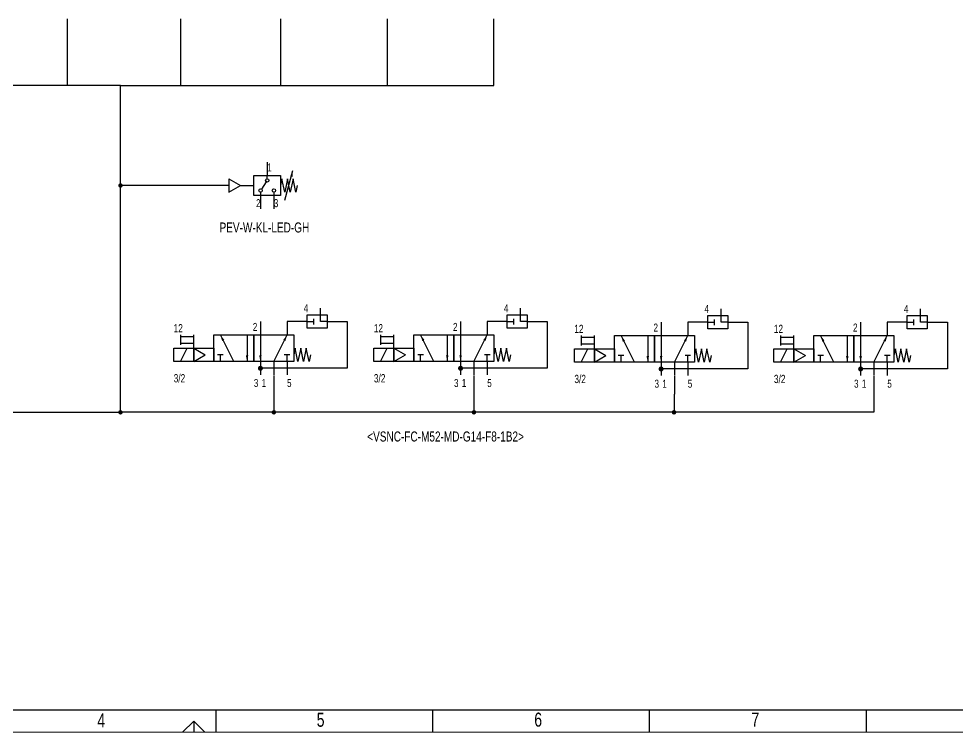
# Model space of a CAD drawing. Extents: x 0 to 759, y 1 to 374.
# Drawn here: x 202.5 to 476.9, y 1.3 to 209.9 of the extents above; entities that cross this region are included whole.
import ezdxf
from ezdxf.enums import TextEntityAlignment as Align

# ---------------------------------------------------------------- set-up
doc = ezdxf.new("R2010")
doc.units = 0
doc.layers.add('1', color=7, linetype='CONTINUOUS')
doc.layers.add('_LabelDrawingFrame', color=7, linetype='CONTINUOUS')

# ---------------------------------------------------------------- blocks, each defined once
blk = doc.blocks.new('B1366220')
at = {"layer": '_LabelDrawingFrame', "color": 7, "width": 0.75}
blk.add_text('4', height=4.09, dxfattribs=at).set_placement((-2.86, 2.9), align=Align.TOP_LEFT)
blk = doc.blocks.new('B297676')
at = {"layer": '1', "color": 7}
blk.add_line((-9.74, 0), (9.74, 0), dxfattribs=at)
blk = doc.blocks.new('B811739')
at = {"layer": '1', "color": 7, "width": 0.75}
blk.add_text('3', height=2.34, dxfattribs=at).set_placement((1.64, 1.66), align=Align.TOP_RIGHT)
blk = doc.blocks.new('B297678')
at = {"layer": '1', "color": 7}
blk.add_line((-9.74, 0), (9.74, 0), dxfattribs=at)
blk = doc.blocks.new('LCBP1')
at = {"layer": '1', "color": 7}
blk.add_line((0, -0.8125), (0, 0.8125), dxfattribs=at)
blk = doc.blocks.new('LCA1')
at = {"layer": '1', "color": 7}
blk.add_solid([(0, 0), (-1.82, -0.3575), (-1.82, 0.3575)], dxfattribs=at)
blk = doc.blocks.new('B817872_00991052')
at = {"layer": '1', "color": 7}
for p, q in [((20.9625, 7.3125), (20.9625, 11.2125)), ((3.4125, 7.3125), (3.4125, 3.4125)), ((17.0625, 7.3125), (19.0125, 7.3125)), ((-19.9875, 3.4125), (-19.9875, 0.4875)), ((-19.9875, 2.925), (-16.0875, 2.925)), ((-16.0875, -0.4875), (-16.0875, 3.4125)), ((-4.3875, -4.3875), (-8.2875, 3.4125)), ((-0.4875, 3.4125), (-0.4875, -4.3875)), ((3.4125, 3.4125), (3.4125, -4.3875)), ((7.3125, -4.3875), (11.2125, 3.4125)), ((-19.9875, 0.975), (-16.0875, 0.975)), ((-19.9875, -4.3875), (-18.0375, -0.4875)), ((-16.0875, -0.4875), (-16.0875, -4.3875)), ((-16.0875, -0.4875), (-12.710001, -2.4375)), ((-16.0875, -4.3875), (-12.710001, -2.4375)), ((-8.2875, -4.3875), (-8.2875, -2.4375)), ((11.2125, -4.3875), (11.2125, -2.4375)), ((3.4125, -4.3875), (3.4125, -8.2875)), ((7.3125, -4.3875), (7.3125, -8.2875)), ((11.2125, -4.3875), (11.2125, -8.2875))]:
    blk.add_line(p, q, dxfattribs=at)
for points in [[(22.9125, 7.3125), (20.9625, 7.3125), (20.9625, 11.2125)], [(17.0625, 9.2625), (22.9125, 9.2625), (22.9125, 5.3625), (17.0625, 5.3625), (17.0625, 9.2625)], [(22.9125, 7.3125), (28.7625, 7.3125), (28.7625, -6.3375), (3.4125, -6.3375)], [(17.0625, 7.3125), (11.2125, 7.3125), (11.2125, 3.4125)], [(-10.2375, 3.4125), (1.4625, 3.4125), (1.4625, -4.3875), (-10.2375, -4.3875), (-10.2375, 3.4125)], [(1.4625, 3.4125), (13.1625, 3.4125), (13.1625, -4.3875), (1.4625, -4.3875), (1.4625, 3.4125)], [(-21.9375, -0.4875), (-16.0875, -0.4875), (-16.0875, -4.3875), (-21.9375, -4.3875), (-21.9375, -0.4875)], [(-16.0875, -0.4875), (-10.2375, -0.4875), (-10.2375, -4.3875), (-16.0875, -4.3875), (-16.0875, -0.4875)], [(18.0375, -2.4375), (17.63125, -4.3875), (16.81875, -0.4875), (16.00625, -4.3875), (15.19375, -0.4875), (14.38125, -4.3875), (13.56875, -0.4875), (13.1625, -2.4375)]]:
    blk.add_lwpolyline(points, dxfattribs=at)
at = {"layer": '1', "color": 7, "const_width": 0.73125}
blk.add_lwpolyline([(3.046875, -6.3375, 1), (3.778125, -6.3375, 1)], format="xyb", close=True, dxfattribs=at)
at = {"layer": '1'}
blk.add_blockref('LCBP1', (19.0125, 7.3125), dxfattribs=at)
for name, p, rotation in [('LCA1', (-8.2875, 3.4125), 116.565051177078), ('LCA1', (11.2125, 3.4125), 63.434948822922), ('LCBP1', (-8.2875, -2.4375), 90), ('LCA1', (-0.4875, -4.3875), -90), ('LCA1', (3.4125, -4.3875), -90), ('LCBP1', (11.2125, -2.4375), 90)]:
    blk.add_blockref(name, p, dxfattribs=dict(at, rotation=rotation))
at = {"layer": '1', "color": 7, "width": 0.75}
for s, p in [('12', (-21.96299, 5.3625)), ('3/2', (-21.9375, -9.2625))]:
    blk.add_text(s, height=2.413125, dxfattribs=at).set_placement(p, align=Align.MIDDLE_LEFT)
blk = doc.blocks.new('B749302')
at = {"layer": '1', "color": 7, "width": 0.75}
blk.add_text('2', height=2.34, dxfattribs=at).set_placement((1.64, -1.07), align=Align.RIGHT)
blk = doc.blocks.new('B749296_00991052')
at = {"layer": '1', "color": 7}
for p, q in [((20.9625, 7.3125), (20.9625, 11.2125)), ((3.4125, 7.3125), (3.4125, 3.4125)), ((17.0625, 7.3125), (19.0125, 7.3125)), ((-19.9875, 3.4125), (-19.9875, 0.4875)), ((-19.9875, 2.925), (-16.0875, 2.925)), ((-16.0875, -0.4875), (-16.0875, 3.4125)), ((-4.3875, -4.3875), (-8.2875, 3.4125)), ((-0.4875, 3.4125), (-0.4875, -4.3875)), ((3.4125, 3.4125), (3.4125, -4.3875)), ((7.3125, -4.3875), (11.2125, 3.4125)), ((-19.9875, 0.975), (-16.0875, 0.975)), ((-19.9875, -4.3875), (-18.0375, -0.4875)), ((-16.0875, -0.4875), (-16.0875, -4.3875)), ((-16.0875, -0.4875), (-12.710001, -2.4375)), ((-16.0875, -4.3875), (-12.710001, -2.4375)), ((-8.2875, -4.3875), (-8.2875, -2.4375)), ((11.2125, -4.3875), (11.2125, -2.4375)), ((3.4125, -4.3875), (3.4125, -8.2875)), ((7.3125, -4.3875), (7.3125, -8.2875)), ((11.2125, -4.3875), (11.2125, -8.2875))]:
    blk.add_line(p, q, dxfattribs=at)
for points in [[(22.9125, 7.3125), (20.9625, 7.3125), (20.9625, 11.2125)], [(17.0625, 9.2625), (22.9125, 9.2625), (22.9125, 5.3625), (17.0625, 5.3625), (17.0625, 9.2625)], [(22.9125, 7.3125), (28.7625, 7.3125), (28.7625, -6.3375), (3.4125, -6.3375)], [(17.0625, 7.3125), (11.2125, 7.3125), (11.2125, 3.4125)], [(-10.2375, 3.4125), (1.4625, 3.4125), (1.4625, -4.3875), (-10.2375, -4.3875), (-10.2375, 3.4125)], [(1.4625, 3.4125), (13.1625, 3.4125), (13.1625, -4.3875), (1.4625, -4.3875), (1.4625, 3.4125)], [(-21.9375, -0.4875), (-16.0875, -0.4875), (-16.0875, -4.3875), (-21.9375, -4.3875), (-21.9375, -0.4875)], [(-16.0875, -0.4875), (-10.2375, -0.4875), (-10.2375, -4.3875), (-16.0875, -4.3875), (-16.0875, -0.4875)], [(18.0375, -2.4375), (17.63125, -4.3875), (16.81875, -0.4875), (16.00625, -4.3875), (15.19375, -0.4875), (14.38125, -4.3875), (13.56875, -0.4875), (13.1625, -2.4375)]]:
    blk.add_lwpolyline(points, dxfattribs=at)
at = {"layer": '1', "color": 7, "const_width": 0.73125}
blk.add_lwpolyline([(3.046875, -6.3375, 1), (3.778125, -6.3375, 1)], format="xyb", close=True, dxfattribs=at)
at = {"layer": '1'}
blk.add_blockref('LCBP1', (19.0125, 7.3125), dxfattribs=at)
for name, p, rotation in [('LCA1', (-8.2875, 3.4125), 116.565051177078), ('LCA1', (11.2125, 3.4125), 63.434948822922), ('LCBP1', (-8.2875, -2.4375), 90), ('LCA1', (-0.4875, -4.3875), -90), ('LCA1', (3.4125, -4.3875), -90), ('LCBP1', (11.2125, -2.4375), 90)]:
    blk.add_blockref(name, p, dxfattribs=dict(at, rotation=rotation))
at = {"layer": '1', "color": 7, "width": 0.75}
for s, p in [('12', (-21.96299, 5.3625)), ('3/2', (-21.9375, -9.2625))]:
    blk.add_text(s, height=2.413125, dxfattribs=at).set_placement(p, align=Align.MIDDLE_LEFT)
blk = doc.blocks.new('B296082')
at = {"layer": '1', "color": 7}
blk.add_line((-9.74, 0), (9.74, 0), dxfattribs=at)
blk = doc.blocks.new('B1366203')
at = {"layer": '_LabelDrawingFrame', "color": 7}
blk.add_line((-2.3, 0), (2.3, 0), dxfattribs=at)
blk = doc.blocks.new('B1366228')
at = {"layer": '_LabelDrawingFrame', "color": 7}
blk.add_line((-3.25, 0), (3.25, 0), dxfattribs=at)
blk = doc.blocks.new('B1366202')
at = {"layer": '_LabelDrawingFrame', "color": 7}
blk.add_line((-2.3, 0), (2.3, 0), dxfattribs=at)
blk = doc.blocks.new('B817876')
at = {"layer": '1', "color": 7, "width": 0.75}
blk.add_text('3', height=2.34, dxfattribs=at).set_placement((1.64, 1.66), align=Align.TOP_RIGHT)
blk = doc.blocks.new('B814006')
at = {"layer": '1', "color": 7, "width": 0.75}
blk.add_text('4', height=2.34, dxfattribs=at).set_placement((-1.64, 0), align=Align.MIDDLE_LEFT)
blk = doc.blocks.new('B101384')
at = {"layer": '1', "color": 7, "width": 0.75}
blk.add_text('1', height=2.34, dxfattribs=at).set_placement((-1.64, -1.07))
blk = doc.blocks.new('B814003')
at = {"layer": '1', "color": 7, "width": 0.75}
blk.add_text('1', height=2.34, dxfattribs=at).set_placement((-1.64, 1.66), align=Align.TOP_LEFT)
blk = doc.blocks.new('B101377_00991471')
at = {"layer": '1', "color": 7}
for p, q in [((2.44, 7.07), (2.44, 3.17)), ((2.44, 2.19), (2.44, 3.17)), ((7.58, -4.09), (9.97, 4.58)), ((-8.74, 0.24), (-11.21, 0.24)), ((-8.74, 2.19), (-8.74, -1.71)), ((-8.74, 2.19), (-5.36, 0.24)), ((-8.74, -1.71), (-5.36, 0.24)), ((-5.36, 0.24), (-1.46, 0.24)), ((2.17, 1.3), (0.76, -0.81)), ((0.49, -1.71), (0.49, -2.68)), ((0.49, -2.68), (0.49, -6.58)), ((4.39, -1.71), (4.39, -2.68)), ((4.39, -2.68), (4.39, -6.58))]:
    blk.add_line(p, q, dxfattribs=at)
for points in [[(-1.46, 3.17), (6.34, 3.17), (6.34, -2.68), (-1.46, -2.68), (-1.46, 3.17)], [(11.21, 0.24), (10.81, -1.71), (9.99, 2.19), (9.18, -1.71), (8.37, 2.19), (7.56, -1.71), (6.74, 2.19), (6.34, 0.24)]]:
    blk.add_lwpolyline(points, dxfattribs=at)
for centre in [(2.44, 1.71), (0.49, -1.22), (4.39, -1.22)]:
    blk.add_circle(centre, 0.487, dxfattribs=at)
at = {"layer": '1', "rotation": 74.5288077091515}
blk.add_blockref('LCA1', (9.97, 4.58), dxfattribs=at)
blk = doc.blocks.new('B291389')
at = {"layer": '1', "color": 7}
blk.add_line((-9.74, 0), (9.74, 0), dxfattribs=at)
blk = doc.blocks.new('B749298')
at = {"layer": '1', "color": 7, "width": 0.75}
blk.add_text('1', height=2.34, dxfattribs=at).set_placement((-1.64, 1.66), align=Align.TOP_LEFT)
blk = doc.blocks.new('B811735_00991052')
at = {"layer": '1', "color": 7}
for p, q in [((20.9625, 7.3125), (20.9625, 11.2125)), ((3.4125, 7.3125), (3.4125, 3.4125)), ((17.0625, 7.3125), (19.0125, 7.3125)), ((-19.9875, 3.4125), (-19.9875, 0.4875)), ((-19.9875, 2.925), (-16.0875, 2.925)), ((-16.0875, -0.4875), (-16.0875, 3.4125)), ((-4.3875, -4.3875), (-8.2875, 3.4125)), ((-0.4875, 3.4125), (-0.4875, -4.3875)), ((3.4125, 3.4125), (3.4125, -4.3875)), ((7.3125, -4.3875), (11.2125, 3.4125)), ((-19.9875, 0.975), (-16.0875, 0.975)), ((-19.9875, -4.3875), (-18.0375, -0.4875)), ((-16.0875, -0.4875), (-16.0875, -4.3875)), ((-16.0875, -0.4875), (-12.710001, -2.4375)), ((-16.0875, -4.3875), (-12.710001, -2.4375)), ((-8.2875, -4.3875), (-8.2875, -2.4375)), ((11.2125, -4.3875), (11.2125, -2.4375)), ((3.4125, -4.3875), (3.4125, -8.2875)), ((7.3125, -4.3875), (7.3125, -8.2875)), ((11.2125, -4.3875), (11.2125, -8.2875))]:
    blk.add_line(p, q, dxfattribs=at)
for points in [[(22.9125, 7.3125), (20.9625, 7.3125), (20.9625, 11.2125)], [(17.0625, 9.2625), (22.9125, 9.2625), (22.9125, 5.3625), (17.0625, 5.3625), (17.0625, 9.2625)], [(22.9125, 7.3125), (28.7625, 7.3125), (28.7625, -6.3375), (3.4125, -6.3375)], [(17.0625, 7.3125), (11.2125, 7.3125), (11.2125, 3.4125)], [(-10.2375, 3.4125), (1.4625, 3.4125), (1.4625, -4.3875), (-10.2375, -4.3875), (-10.2375, 3.4125)], [(1.4625, 3.4125), (13.1625, 3.4125), (13.1625, -4.3875), (1.4625, -4.3875), (1.4625, 3.4125)], [(-21.9375, -0.4875), (-16.0875, -0.4875), (-16.0875, -4.3875), (-21.9375, -4.3875), (-21.9375, -0.4875)], [(-16.0875, -0.4875), (-10.2375, -0.4875), (-10.2375, -4.3875), (-16.0875, -4.3875), (-16.0875, -0.4875)], [(18.0375, -2.4375), (17.63125, -4.3875), (16.81875, -0.4875), (16.00625, -4.3875), (15.19375, -0.4875), (14.38125, -4.3875), (13.56875, -0.4875), (13.1625, -2.4375)]]:
    blk.add_lwpolyline(points, dxfattribs=at)
at = {"layer": '1', "color": 7, "const_width": 0.73125}
blk.add_lwpolyline([(3.046875, -6.3375, 1), (3.778125, -6.3375, 1)], format="xyb", close=True, dxfattribs=at)
at = {"layer": '1'}
blk.add_blockref('LCBP1', (19.0125, 7.3125), dxfattribs=at)
for name, p, rotation in [('LCA1', (-8.2875, 3.4125), 116.565051177078), ('LCA1', (11.2125, 3.4125), 63.434948822922), ('LCBP1', (-8.2875, -2.4375), 90), ('LCA1', (-0.4875, -4.3875), -90), ('LCA1', (3.4125, -4.3875), -90), ('LCBP1', (11.2125, -2.4375), 90)]:
    blk.add_blockref(name, p, dxfattribs=dict(at, rotation=rotation))
at = {"layer": '1', "color": 7, "width": 0.75}
for s, p in [('12', (-21.96299, 5.3625)), ('3/2', (-21.9375, -9.2625))]:
    blk.add_text(s, height=2.413125, dxfattribs=at).set_placement(p, align=Align.MIDDLE_LEFT)
blk = doc.blocks.new('B296612')
at = {"layer": '1', "color": 7}
blk.add_line((-9.74, 0), (9.74, 0), dxfattribs=at)
blk = doc.blocks.new('TRICON')
at = {"layer": '1', "color": 7, "const_width": 0.65}
blk.add_lwpolyline([(-0.325, 0, 1), (0.325, 0, 1)], format="xyb", close=True, dxfattribs=at)
blk = doc.blocks.new('B749299')
at = {"layer": '1', "color": 7, "width": 0.75}
blk.add_text('5', height=2.34, dxfattribs=at).set_placement((-1.64, 1.66), align=Align.TOP_LEFT)
blk = doc.blocks.new('B1366227')
at = {"layer": '_LabelDrawingFrame', "color": 7}
blk.add_line((-3.25, 0), (3.25, 0), dxfattribs=at)
blk = doc.blocks.new('B1086300')
at = {"layer": '1', "color": 7, "width": 0.75}
blk.add_text('<VSNC-FC-M52-MD-G14-F8-1B2>', height=2.925, dxfattribs=at).set_placement((-37.05, 2.07), align=Align.TOP_LEFT)
blk = doc.blocks.new('B1366231')
at = {"layer": '_LabelDrawingFrame', "color": 7, "width": 0.75}
blk.add_text('7', height=4.09, dxfattribs=at).set_placement((-2.86, 2.9), align=Align.TOP_LEFT)
blk = doc.blocks.new('B101393')
at = {"layer": '1', "color": 7, "width": 0.75}
blk.add_text('PEV-W-KL-LED-GH', height=2.925, dxfattribs=at).set_placement((0, 2.07), align=Align.TOP_CENTER)
blk = doc.blocks.new('B814001_00991052')
at = {"layer": '1', "color": 7}
for p, q in [((20.9625, 7.3125), (20.9625, 11.2125)), ((3.4125, 7.3125), (3.4125, 3.4125)), ((17.0625, 7.3125), (19.0125, 7.3125)), ((-19.9875, 3.4125), (-19.9875, 0.4875)), ((-19.9875, 2.925), (-16.0875, 2.925)), ((-16.0875, -0.4875), (-16.0875, 3.4125)), ((-4.3875, -4.3875), (-8.2875, 3.4125)), ((-0.4875, 3.4125), (-0.4875, -4.3875)), ((3.4125, 3.4125), (3.4125, -4.3875)), ((7.3125, -4.3875), (11.2125, 3.4125)), ((-19.9875, 0.975), (-16.0875, 0.975)), ((-19.9875, -4.3875), (-18.0375, -0.4875)), ((-16.0875, -0.4875), (-16.0875, -4.3875)), ((-16.0875, -0.4875), (-12.710001, -2.4375)), ((-16.0875, -4.3875), (-12.710001, -2.4375)), ((-8.2875, -4.3875), (-8.2875, -2.4375)), ((11.2125, -4.3875), (11.2125, -2.4375)), ((3.4125, -4.3875), (3.4125, -8.2875)), ((7.3125, -4.3875), (7.3125, -8.2875)), ((11.2125, -4.3875), (11.2125, -8.2875))]:
    blk.add_line(p, q, dxfattribs=at)
for points in [[(22.9125, 7.3125), (20.9625, 7.3125), (20.9625, 11.2125)], [(17.0625, 9.2625), (22.9125, 9.2625), (22.9125, 5.3625), (17.0625, 5.3625), (17.0625, 9.2625)], [(22.9125, 7.3125), (28.7625, 7.3125), (28.7625, -6.3375), (3.4125, -6.3375)], [(17.0625, 7.3125), (11.2125, 7.3125), (11.2125, 3.4125)], [(-10.2375, 3.4125), (1.4625, 3.4125), (1.4625, -4.3875), (-10.2375, -4.3875), (-10.2375, 3.4125)], [(1.4625, 3.4125), (13.1625, 3.4125), (13.1625, -4.3875), (1.4625, -4.3875), (1.4625, 3.4125)], [(-21.9375, -0.4875), (-16.0875, -0.4875), (-16.0875, -4.3875), (-21.9375, -4.3875), (-21.9375, -0.4875)], [(-16.0875, -0.4875), (-10.2375, -0.4875), (-10.2375, -4.3875), (-16.0875, -4.3875), (-16.0875, -0.4875)], [(18.0375, -2.4375), (17.63125, -4.3875), (16.81875, -0.4875), (16.00625, -4.3875), (15.19375, -0.4875), (14.38125, -4.3875), (13.56875, -0.4875), (13.1625, -2.4375)]]:
    blk.add_lwpolyline(points, dxfattribs=at)
at = {"layer": '1', "color": 7, "const_width": 0.73125}
blk.add_lwpolyline([(3.046875, -6.3375, 1), (3.778125, -6.3375, 1)], format="xyb", close=True, dxfattribs=at)
at = {"layer": '1'}
blk.add_blockref('LCBP1', (19.0125, 7.3125), dxfattribs=at)
for name, p, rotation in [('LCA1', (-8.2875, 3.4125), 116.565051177078), ('LCA1', (11.2125, 3.4125), 63.434948822922), ('LCBP1', (-8.2875, -2.4375), 90), ('LCA1', (-0.4875, -4.3875), -90), ('LCA1', (3.4125, -4.3875), -90), ('LCBP1', (11.2125, -2.4375), 90)]:
    blk.add_blockref(name, p, dxfattribs=dict(at, rotation=rotation))
at = {"layer": '1', "color": 7, "width": 0.75}
for s, p in [('12', (-21.96299, 5.3625)), ('3/2', (-21.9375, -9.2625))]:
    blk.add_text(s, height=2.413125, dxfattribs=at).set_placement(p, align=Align.MIDDLE_LEFT)
blk = doc.blocks.new('B101382')
at = {"layer": '1', "color": 7, "width": 0.75}
blk.add_text('3', height=2.34, dxfattribs=at).set_placement((-1.64, 1.66), align=Align.TOP_LEFT)
blk = doc.blocks.new('B1366204')
at = {"layer": '_LabelDrawingFrame', "color": 7}
blk.add_line((-1.62, 0), (1.62, 0), dxfattribs=at)
blk = doc.blocks.new('B1366221')
at = {"layer": '_LabelDrawingFrame', "color": 7}
blk.add_line((-259.94, 0), (259.94, 0), dxfattribs=at)
blk = doc.blocks.new('B811741')
at = {"layer": '1', "color": 7, "width": 0.75}
blk.add_text('2', height=2.34, dxfattribs=at).set_placement((1.64, -1.07), align=Align.RIGHT)
blk = doc.blocks.new('B1366230')
at = {"layer": '_LabelDrawingFrame', "color": 7, "width": 0.75}
blk.add_text('6', height=4.09, dxfattribs=at).set_placement((-2.86, 2.9), align=Align.TOP_LEFT)
blk = doc.blocks.new('B101383')
at = {"layer": '1', "color": 7, "width": 0.75}
blk.add_text('2', height=2.34, dxfattribs=at).set_placement((1.64, 1.66), align=Align.TOP_RIGHT)
blk = doc.blocks.new('B1366229')
at = {"layer": '_LabelDrawingFrame', "color": 7, "width": 0.75}
blk.add_text('5', height=4.09, dxfattribs=at).set_placement((-2.86, 2.9), align=Align.TOP_LEFT)
blk = doc.blocks.new('B811738')
at = {"layer": '1', "color": 7, "width": 0.75}
blk.add_text('5', height=2.34, dxfattribs=at).set_placement((-1.64, 1.66), align=Align.TOP_LEFT)
blk = doc.blocks.new('B289836')
at = {"layer": '1', "color": 7}
blk.add_line((-54.6, 0), (54.6, 0), dxfattribs=at)
blk = doc.blocks.new('B814004')
at = {"layer": '1', "color": 7, "width": 0.75}
blk.add_text('5', height=2.34, dxfattribs=at).set_placement((-1.64, 1.66), align=Align.TOP_LEFT)
blk = doc.blocks.new('B817877')
at = {"layer": '1', "color": 7, "width": 0.75}
blk.add_text('4', height=2.34, dxfattribs=at).set_placement((-1.64, 0), align=Align.MIDDLE_LEFT)
blk = doc.blocks.new('B749300')
at = {"layer": '1', "color": 7, "width": 0.75}
blk.add_text('3', height=2.34, dxfattribs=at).set_placement((1.64, 1.66), align=Align.TOP_RIGHT)
blk = doc.blocks.new('B811737')
at = {"layer": '1', "color": 7, "width": 0.75}
blk.add_text('1', height=2.34, dxfattribs=at).set_placement((-1.64, 1.66), align=Align.TOP_LEFT)
blk = doc.blocks.new('B814007')
at = {"layer": '1', "color": 7, "width": 0.75}
blk.add_text('2', height=2.34, dxfattribs=at).set_placement((1.64, -1.07), align=Align.RIGHT)
blk = doc.blocks.new('B817875')
at = {"layer": '1', "color": 7, "width": 0.75}
blk.add_text('5', height=2.34, dxfattribs=at).set_placement((-1.64, 1.66), align=Align.TOP_LEFT)
blk = doc.blocks.new('B1366185')
at = {"layer": '_LabelDrawingFrame', "color": 7}
blk.add_line((-253.5, 0), (253.5, 0), dxfattribs=at)
blk = doc.blocks.new('B749301')
at = {"layer": '1', "color": 7, "width": 0.75}
blk.add_text('4', height=2.34, dxfattribs=at).set_placement((-1.64, 0), align=Align.MIDDLE_LEFT)
blk = doc.blocks.new('B817874')
at = {"layer": '1', "color": 7, "width": 0.75}
blk.add_text('1', height=2.34, dxfattribs=at).set_placement((-1.64, 1.66), align=Align.TOP_LEFT)
blk = doc.blocks.new('B1366226')
at = {"layer": '_LabelDrawingFrame', "color": 7}
blk.add_line((-3.25, 0), (3.25, 0), dxfattribs=at)
blk = doc.blocks.new('B817878')
at = {"layer": '1', "color": 7, "width": 0.75}
blk.add_text('2', height=2.34, dxfattribs=at).set_placement((1.64, -1.07), align=Align.RIGHT)
blk = doc.blocks.new('B814005')
at = {"layer": '1', "color": 7, "width": 0.75}
blk.add_text('3', height=2.34, dxfattribs=at).set_placement((1.64, 1.66), align=Align.TOP_RIGHT)
blk = doc.blocks.new('B1366225')
at = {"layer": '_LabelDrawingFrame', "color": 7}
blk.add_line((-3.24, 0), (3.24, 0), dxfattribs=at)
blk = doc.blocks.new('B811740')
at = {"layer": '1', "color": 7, "width": 0.75}
blk.add_text('4', height=2.34, dxfattribs=at).set_placement((-1.64, 0), align=Align.MIDDLE_LEFT)

msp = doc.modelspace()

# ---------------------------------------------------------------- linework, layer by layer
at = {"layer": '1', "color": 7}
for points in [[(232.22, 161.16), (232.22, 190.41), (123.02, 190.41), (123.02, 207.96)], [(261.47, 161.16), (232.22, 161.16)], [(232.22, 94.86), (232.22, 161.16)], [(277.03, 105.59), (277.03, 100.22), (277.07, 100.22), (277.07, 94.86)], [(335.57, 105.59), (335.57, 94.86)], [(394.2, 105.39), (394.2, 100.13), (394.07, 100.13), (394.07, 94.86)], [(452.53, 105.39), (452.53, 94.86), (394.07, 94.86)], [(183.47, 94.86), (232.22, 94.86)], [(277.07, 94.86), (232.22, 94.86)], [(335.57, 94.86), (316.09, 94.86), (316.09, 94.86), (277.07, 94.86)], [(394.07, 94.86), (335.57, 94.86)]]:
    msp.add_lwpolyline(points, dxfattribs=at)

# ---------------------------------------------------------------- block references
at = {"layer": '1'}
for name, p, rotation in [('B296082', (216.62, 200.15), 269.999988998167), ('B296612', (249.77, 200.15), 270.000011001841), ('B297676', (279.02, 200.15), 269.999988998165), ('B297678', (310.22, 200.15), 269.999988998161), ('B291389', (341.42, 200.15), 89.9999687198164)]:
    msp.add_blockref(name, p, dxfattribs=dict(at, rotation=rotation))
for name, p in [('B289836', (286.82, 190.41)), ('B101377_00991471', (272.68, 160.92)), ('B101384', (276.75, 166.33)), ('TRICON', (232.22, 161.16)), ('B101383', (271.53, 155.51)), ('B101382', (278.7, 155.51)), ('B101393', (274.3, 148.28)), ('B749301', (287.44, 125.28)), ('B811740', (345.98, 125.28)), ('B814006', (404.61, 125.09)), ('B817877', (462.94, 125.09)), ('B749296_00991052', (269.72, 114.07)), ('B811735_00991052', (328.25, 114.07)), ('B814001_00991052', (386.88, 113.87)), ('B817872_00991052', (445.22, 113.87)), ('B749302', (270.58, 119.72)), ('B811741', (329.12, 119.72)), ('B814007', (387.75, 119.53)), ('B817878', (446.08, 119.53)), ('B749300', (270.88, 102.93)), ('B749298', (275.12, 102.93)), ('B749299', (282.57, 102.93)), ('B811739', (329.41, 102.93)), ('B811737', (333.66, 102.93)), ('B811738', (341.1, 102.93)), ('B814005', (388.04, 102.73)), ('B814003', (392.29, 102.73)), ('B814004', (399.73, 102.73)), ('B817876', (446.38, 102.73)), ('B817874', (450.62, 102.73)), ('B817875', (458.07, 102.73)), ('TRICON', (232.22, 94.86)), ('TRICON', (277.07, 94.86)), ('TRICON', (335.57, 94.86)), ('TRICON', (394.07, 94.86)), ('B1086300', (341.42, 87.18))]:
    msp.add_blockref(name, p, dxfattribs=at)
at = {"layer": '_LabelDrawingFrame'}
for name, p in [('B1366185', (260.12, 7.9)), ('B1366229', (292.45, 4.13)), ('B1366231', (419.56, 4.17))]:
    msp.add_blockref(name, p, dxfattribs=at)
for name, p, rotation in [('B1366220', (228.31, 3.92), 360), ('B1366225', (260.19, 4.66), 89.999605893943), ('B1366226', (323.56, 4.65), 89.9997934697722), ('B1366230', (356.07, 4.17), 360), ('B1366227', (386.94, 4.65), 90.000020792835), ('B1366228', (450.31, 4.65), 90.0000265997686), ('B1366221', (260.18, 1.39), 0.00889757212410906)]:
    msp.add_blockref(name, p, dxfattribs=dict(at, rotation=rotation))
at = {"layer": '_LabelDrawingFrame', "xscale": -1, "yscale": -1}
for name, p, rotation in [('B1366202', (252.02, 2.97), -135.000156260547), ('B1366203', (255.27, 2.97), -44.9331200976206), ('B1366204', (253.64, 2.97), 90)]:
    msp.add_blockref(name, p, dxfattribs=dict(at, rotation=rotation))

doc.saveas('drawing.dxf')
